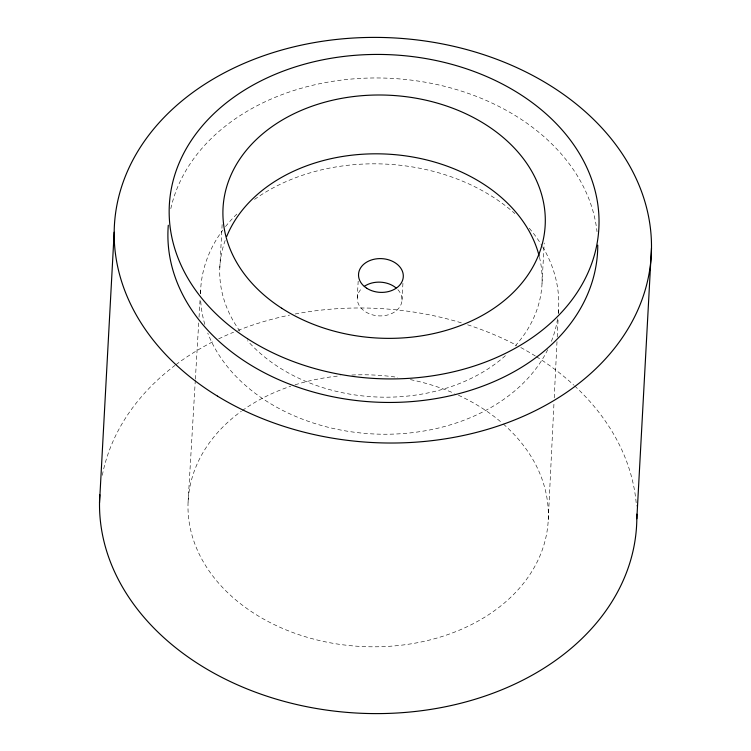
<?xml version="1.0" encoding="UTF-8"?>
<svg xmlns="http://www.w3.org/2000/svg" width="751" height="751" viewBox="0 0 751 751"><rect width="100%" height="100%" fill="white"/><g stroke="black" fill="none" stroke-linecap="round" stroke-linejoin="round"><path stroke-width="0.56" stroke-dasharray="3.75 2.82" d="M548.258 519.598L554.003 402.574M554.229 397.889L556.989 341.714M557.214 337.039L558.134 318.311M558.368 313.636L558.65 307.779M219.808 267.628L222.183 223.798M357.269 297.94L358.18 281.127M402.02 300.128L402.987 282.198M542.025 283.38L544.212 243.005M188.088 501.987L195.298 380.344M195.363 379.171L198.762 321.86M199.034 317.185L200.076 299.64M200.423 293.791L200.63 290.28M102.314 475.317A268.839 202.592 3.1 0 1 175.021 365.371M175.959 364.667A268.839 202.592 3.1 0 1 214.514 340.916M218.663 338.87A268.839 202.592 3.1 0 1 233.599 332.195M237.879 330.468A268.839 202.592 3.1 0 1 289.51 315.12M295.143 314.002A268.839 202.592 3.1 0 1 462.156 323.08M467.629 324.798A268.839 202.592 3.1 0 1 516.763 345.376M520.781 347.525A268.839 202.592 3.1 0 1 535.454 356.077M536.439 356.687A268.839 202.592 3.1 0 1 573.745 385.075M574.581 385.854A268.839 202.592 3.1 0 1 636.444 506.052M503.339 424.043A180.306 135.865 3.1 0 1 489.924 613.858A180.306 135.865 3.1 0 1 237.729 601.532A180.306 135.865 3.1 0 1 241.371 411.238M242.301 410.572A180.306 135.865 3.1 0 1 290.768 386.211M295.068 384.822A180.306 135.865 3.1 0 1 340.184 375.838M351.825 375.021A180.306 135.865 3.1 0 1 397.72 377.368M410.431 379.621A180.306 135.865 3.1 0 1 454.327 393.402M458.439 395.242A180.306 135.865 3.1 0 1 502.466 423.282M170.796 208.665A215.068 162.066 3.1 0 1 391.571 78.376A215.068 162.066 3.1 0 1 597.017 231.712M539.481 257.283A161.305 121.549 3.1 0 1 514.857 346.314M505.414 355.674A161.305 121.549 3.1 0 1 247.52 340.682M239.926 331.172A161.305 121.549 3.1 0 1 225.45 239.71M557.561 318.781A179.226 135.058 3.1 0 1 550.99 342.4M547.723 349.656A179.226 135.058 3.1 0 1 373.585 433.956A179.226 135.058 3.1 0 1 207.764 333.04M204.835 324.413A179.226 135.058 3.1 0 1 200.62 299.123M200.536 293.585A179.226 135.058 3.1 0 1 222.756 230.153M225.497 226.605A179.226 135.058 3.1 0 1 238.724 212.317M254.523 199.4A179.226 135.058 3.1 0 1 514.857 213.556M529.248 228.21A179.226 135.058 3.1 0 1 542.006 245.765M542.579 246.722A179.226 135.058 3.1 0 1 558.256 313.289M397.852 289.633A22.408 16.879 3.1 0 1 394.2 312.2A22.408 16.879 3.1 0 1 363.963 310.726A22.408 16.879 3.1 0 1 362.348 287.896"/><path stroke-width="1.13" d="M99.517 502.841L114.171 232.247M636.829 518.753L651.483 248.159M636.81 514.144A268.839 202.592 3.1 0 1 363.653 713.375A268.839 202.592 3.1 0 1 99.817 494.778M597.758 245.126A215.068 162.066 3.1 0 1 376.298 402.151A215.068 162.066 3.1 0 1 168.299 225.253M226.708 236.462A161.305 121.549 3.1 0 1 389.375 154.237A161.305 121.549 3.1 0 1 539.199 256.157M364.357 286.328A22.408 16.879 3.1 0 1 396.002 287.877M217.508 396.143A268.839 202.592 3.1 0 0 648.902 274.547A268.839 202.592 3.1 0 0 282.076 49.932A268.839 202.592 3.1 0 0 217.508 396.143M247.567 338.739A215.068 162.066 3.1 0 0 596.125 248.224A215.068 162.066 3.1 0 0 308.605 63.075A215.068 162.066 3.1 0 0 247.567 338.739M281.7 308.22A161.305 121.549 3.1 0 0 543.123 240.339A161.305 121.549 3.1 0 0 327.483 101.479A161.305 121.549 3.1 0 0 281.7 308.22M366.695 288.215A22.408 16.879 3.1 0 0 403.005 278.79A22.408 16.879 3.1 0 0 373.05 259.499A22.408 16.879 3.1 0 0 366.695 288.215"/></g></svg>
